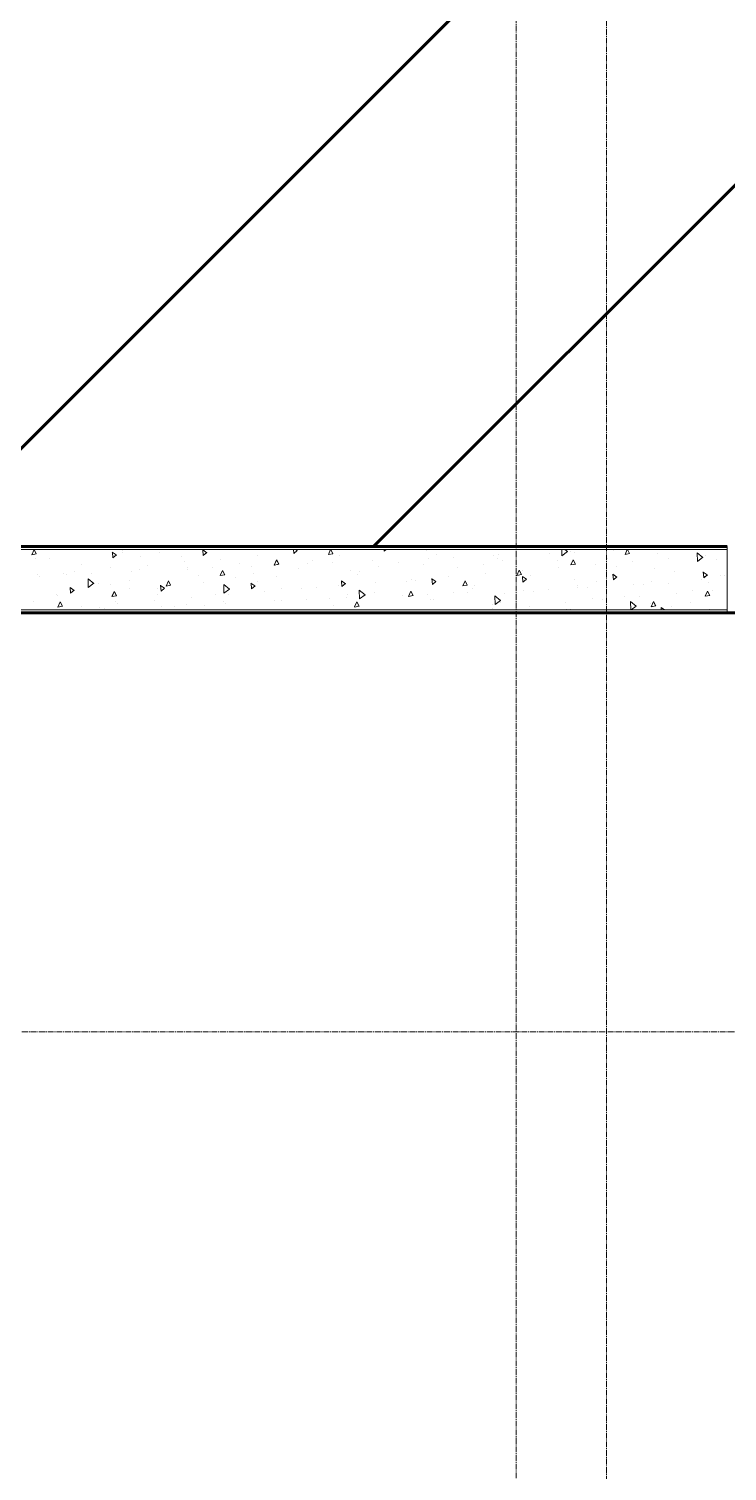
# Model space of a CAD drawing. Header units: millimetres. Extents: x 470010 to 1231400, y -134005 to 421770.
# Drawn here: x 677257 to 679574, y -73769 to -68983 of the extents above; entities that cross this region are included whole.
import ezdxf
from ezdxf.enums import TextEntityAlignment as Align

# ---------------------------------------------------------------- set-up
doc = ezdxf.new("R2010")
doc.units = ezdxf.units.MM
doc.linetypes.add('CENTER2', pattern=[28.575, 19.05, -3.175, 3.175, -3.175])
doc.layers.get('Defpoints').update_dxf_attribs({"color": 140})
for name, color, linetype, lineweight in [('0) шп потолок', 3, 'Continuous', 60), ('АР_Стены ПЕНОблок', 52, 'Continuous', 20), ('АР_Тонкая', 254, 'Continuous', 5), ('АР_Штриховка', 8, 'Continuous', 0)]:
    doc.layers.add(name, color=color, linetype=linetype, lineweight=lineweight)
doc.layers.add('РД_Оси_100', color=7, linetype='Continuous', lineweight=0, true_color=0x525252)
doc.styles.add('style1', font='ARIALN.TTF')

# ---------------------------------------------------------------- blocks, each defined once
blk = doc.blocks.new('СОШ_2200_АР_ОСИ_М100_28.05.24')
at = {"layer": 'РД_Оси_100', "color": 251, "linetype": 'CENTER2', "true_color": 0x636466}
blk.add_line((-5954.958, 21300), (29555, 21300), dxfattribs=at)
for points in [[(5849.555, 139938.679), (6000, 139538.679), (6000, -6194.559)], [(6300, -6195.83), (6300, 139538.679), (6450, 139938.679)]]:
    blk.add_lwpolyline(points, dxfattribs=at)
blk = doc.blocks.new('A$C9108343f')
at = {"layer": '0) шп потолок'}
for points in [[(13855, 29665), (7255, 29665), (7255, 33345), (15055.5, 33345)], [(14855, 26375), (14855, 29445), (7275, 29445), (7275, 20375), (14855, 20375), (14855, 25235)]]:
    blk.add_lwpolyline(points, dxfattribs=at)
at = {"layer": 'АР_Стены ПЕНОблок', "color": 18, "linetype": 'Continuous', "lineweight": 20, "true_color": 0x000000}
for p, q in [((13855, 29655), (7275, 29655)), ((13855, 29455), (13855, 29655)), ((7275, 29455), (13855, 29455))]:
    blk.add_line(p, q, dxfattribs=at)
at = {"layer": 'АР_Тонкая', "color": 18, "linetype": 'Continuous', "lineweight": 0, "true_color": 0x000000}
for p, q in [((13855, 29665), (7275, 29665)), ((7275, 29655), (13855, 29655)), ((13855, 29655), (13855, 29665)), ((13855, 29455), (7275, 29455)), ((7275, 29445), (13855, 29445)), ((13855, 29445), (13855, 29455))]:
    blk.add_line(p, q, dxfattribs=at)
at = {"layer": 'АР_Штриховка', "color": 18, "linetype": 'Continuous', "lineweight": 0, "true_color": 0x000000}
for p, q in [((11548, 29638), (11555.5, 29655)), ((11548, 29637.9), (11563, 29640.8)), ((11563, 29640.8), (11555.9, 29655)), ((11605.4, 29624.8), (11605.4, 29624.8)), ((11828.4, 29637.3), (11815, 29646.5)), ((11816.9, 29627.8), (11815.2, 29646.8)), ((11816.9, 29627.8), (11828.6, 29637.6)), ((11849, 29650.6), (11849, 29650.6)), ((11849.2, 29644.9), (11849.2, 29644.9)), ((11910.3, 29632.1), (11910.3, 29632.1)), ((11972.3, 29645.8), (11972.3, 29645.8)), ((12043.8, 29631.6), (12043.8, 29631.6)), ((12128.5, 29644.7), (12115.2, 29653.9)), ((12117, 29635.2), (12115.3, 29654.1)), ((12117, 29635.2), (12128.7, 29645)), ((12297.7, 29634.1), (12297.7, 29634.1)), ((12322.4, 29653.8), (12322.4, 29653.8)), ((12375.6, 29654.6), (12375.6, 29654.6)), ((12417.1, 29642.5), (12416, 29655)), ((12417.1, 29642.5), (12428.8, 29652.3)), ((12419.4, 29643.9), (12419.4, 29643.9)), ((12428.6, 29652.1), (12424.3, 29655)), ((12532.1, 29638.6), (12539.4, 29655)), ((12532.2, 29638.5), (12547.1, 29641.4)), ((12547.1, 29641.4), (12540.4, 29655)), ((12541.5, 29654.1), (12541.5, 29654.1)), ((12570.4, 29635.5), (12570.4, 29635.5)), ((12717.2, 29649.9), (12716.8, 29655)), ((12717.2, 29649.9), (12723.3, 29655)), ((12856.4, 29653.7), (12858.2, 29655)), ((12856.6, 29653.7), (12856.5, 29655)), ((12864.7, 29625.4), (12864.7, 29625.4)), ((12890.1, 29640.3), (12890.1, 29640.3)), ((12947.2, 29629), (12947.2, 29629)), ((13078.6, 29634.8), (13078.6, 29634.8)), ((13091.7, 29627), (13091.7, 29627)), ((13097.1, 29639.5), (13097.1, 29639.5)), ((13265.2, 29642.9), (13265.2, 29642.9)), ((13306.5, 29634.8), (13306, 29655)), ((13306.3, 29634.8), (13324.8, 29648.3)), ((13324.9, 29648.2), (13316.3, 29655)), ((13335.5, 29647.1), (13335.5, 29647.1)), ((13347.6, 29646.5), (13347.6, 29646.5)), ((13459, 29627.1), (13459, 29627.1)), ((13479.1, 29652.2), (13479.1, 29652.2)), ((13516.3, 29639.1), (13523.3, 29655)), ((13516.3, 29639), (13531.3, 29641.9)), ((13521, 29640.8), (13521, 29640.8)), ((13531.3, 29641.9), (13524.8, 29655)), ((13623.7, 29643.4), (13623.7, 29643.4)), ((13661.9, 29626), (13661.9, 29626)), ((13774.8, 29629.3), (13755.7, 29644.4)), ((13756.4, 29615.9), (13755.8, 29644.4)), ((13756.2, 29615.9), (13774.7, 29629.4)), ((13784, 29636.3), (13784, 29636.3)), ((11560.1, 29624.1), (11560.1, 29624.1)), ((11688.1, 29583.7), (11688.1, 29583.7)), ((11711.6, 29605.9), (11711.6, 29605.9)), ((11745.9, 29576.6), (11745.9, 29576.6)), ((11810.1, 29594), (11810.1, 29594)), ((11877.4, 29582.3), (11877.4, 29582.3)), ((11906.6, 29588.7), (11906.6, 29588.7)), ((11931.8, 29603.8), (11931.8, 29603.8)), ((12053.9, 29614), (12053.9, 29614)), ((12063.9, 29590.5), (12063.9, 29590.5)), ((12065.8, 29596.9), (12065.8, 29596.9)), ((12146.3, 29594.1), (12146.3, 29594.1)), ((12173.1, 29568.8), (12180.8, 29586.2)), ((12175.6, 29623.8), (12175.6, 29623.8)), ((12188.1, 29571.6), (12180.9, 29586.1)), ((12238.2, 29609.8), (12238.2, 29609.8)), ((12277.8, 29599.8), (12277.8, 29599.8)), ((12352.6, 29603.7), (12360.4, 29621.1)), ((12352.7, 29603.6), (12367.6, 29606.5)), ((12367.6, 29606.5), (12360.4, 29621)), ((12433.3, 29592.6), (12433.3, 29592.6)), ((12464.3, 29607.9), (12464.3, 29607.9)), ((12477.9, 29618.6), (12477.9, 29618.6)), ((12546.8, 29611.5), (12546.8, 29611.5)), ((12604.1, 29586.9), (12604.1, 29586.9)), ((12634.7, 29583.7), (12634.7, 29583.7)), ((12678.2, 29617.3), (12678.2, 29617.3)), ((12696.7, 29597.4), (12696.7, 29597.4)), ((12764.9, 29613.8), (12764.9, 29613.8)), ((12847.9, 29607), (12847.9, 29607)), ((12959.9, 29596.6), (12959.9, 29596.6)), ((13046.8, 29605.4), (13046.8, 29605.4)), ((13108.8, 29619.1), (13108.8, 29619.1)), ((13154.7, 29577.5), (13154.7, 29577.5)), ((13157.2, 29569.3), (13165, 29586.7)), ((13172.2, 29572.1), (13165, 29586.6)), ((13174.4, 29585.9), (13174.4, 29585.9)), ((13291.5, 29617.7), (13291.5, 29617.7)), ((13296.4, 29596.2), (13296.4, 29596.2)), ((13336.8, 29604.2), (13344.5, 29621.6)), ((13336.8, 29604.1), (13351.8, 29607)), ((13351.7, 29607), (13344.5, 29621.5)), ((13418.1, 29606), (13418.1, 29606)), ((13486.5, 29600.6), (13486.5, 29600.6)), ((13540.2, 29616.2), (13540.2, 29616.2)), ((13614.5, 29591.9), (13614.5, 29591.9)), ((13681.3, 29581.5), (13681.3, 29581.5)), ((13789.1, 29571.4), (13775.7, 29580.6)), ((13777.6, 29561.9), (13775.9, 29580.9)), ((13818.1, 29621.7), (13818.1, 29621.7)), ((11566.4, 29573.9), (11566.4, 29573.9)), ((11574.8, 29565.6), (11574.8, 29565.6)), ((11653.6, 29575.2), (11653.6, 29575.2)), ((11663.4, 29573), (11663.4, 29573)), ((11688.3, 29519.8), (11675, 29528.9)), ((11676.8, 29510.2), (11675.1, 29529.2)), ((11735.3, 29529.6), (11734.7, 29558.2)), ((11753.7, 29543), (11734.7, 29558.1)), ((11735.2, 29529.6), (11753.7, 29543.1)), ((11769.2, 29543.9), (11769.2, 29543.9)), ((11810.4, 29540.3), (11810.4, 29540.3)), ((11872.4, 29554), (11872.4, 29554)), ((11988.4, 29527.1), (11975.1, 29536.3)), ((11976.9, 29517.6), (11975.2, 29536.6)), ((11993.6, 29533.9), (12001.3, 29551.3)), ((11993.6, 29533.8), (12008.6, 29536.7)), ((12008.6, 29536.7), (12001.4, 29551.2)), ((12101.4, 29569.6), (12101.4, 29569.6)), ((12116.6, 29546.8), (12116.6, 29546.8)), ((12173.1, 29568.7), (12188.1, 29571.6)), ((12185.2, 29510.7), (12184.6, 29539.2)), ((12203.6, 29524.1), (12184.6, 29539.2)), ((12222.5, 29562), (12222.5, 29562)), ((12288.5, 29534.5), (12275.2, 29543.7)), ((12277, 29525), (12275.4, 29544)), ((12277, 29525), (12288.7, 29534.8)), ((12284.5, 29575.7), (12284.5, 29575.7)), ((12295.8, 29547.8), (12295.8, 29547.8)), ((12360.3, 29566.9), (12360.3, 29566.9)), ((12490.9, 29530.7), (12490.9, 29530.7)), ((12565.1, 29536), (12565.1, 29536)), ((12588.6, 29541.9), (12575.3, 29551.1)), ((12577.1, 29532.4), (12575.5, 29551.3)), ((12577.1, 29532.4), (12588.8, 29542.2)), ((12628, 29573.5), (12628, 29573.5)), ((12686.8, 29545.8), (12686.8, 29545.8)), ((12790.2, 29548.5), (12790.2, 29548.5)), ((12808.9, 29556.1), (12808.9, 29556.1)), ((12822.5, 29551.8), (12822.5, 29551.8)), ((12888.7, 29549.3), (12875.4, 29558.4)), ((12877.2, 29539.7), (12875.6, 29558.7)), ((12877.3, 29539.7), (12888.9, 29549.5)), ((12930.6, 29565.9), (12930.6, 29565.9)), ((12977.7, 29534.4), (12985.5, 29551.8)), ((12977.8, 29534.3), (12992.7, 29537.2)), ((12992.7, 29537.2), (12985.5, 29551.7)), ((13017.5, 29534.6), (13017.5, 29534.6)), ((13052.7, 29576.1), (13052.7, 29576.1)), ((13157.3, 29569.2), (13172.2, 29572.1)), ((13188.8, 29556.6), (13175.5, 29565.8)), ((13177.4, 29547.1), (13175.7, 29566.1)), ((13177.4, 29547.1), (13189, 29556.9)), ((13202.3, 29570.2), (13202.3, 29570.2)), ((13349.1, 29555.8), (13349.1, 29555.8)), ((13359, 29535.2), (13359, 29535.2)), ((13359.1, 29529), (13359.1, 29529)), ((13392.3, 29529.5), (13392.3, 29529.5)), ((13421, 29549), (13421, 29549)), ((13489, 29564), (13475.6, 29573.2)), ((13477.5, 29554.5), (13475.8, 29573.5)), ((13477.5, 29554.5), (13489.2, 29564.3)), ((13544.1, 29538.6), (13544.1, 29538.6)), ((13578.8, 29537.7), (13578.8, 29537.7)), ((13602.9, 29549), (13602.9, 29549)), ((13661.3, 29541.3), (13661.3, 29541.3)), ((13771.2, 29556.9), (13771.2, 29556.9)), ((13777.6, 29561.9), (13789.3, 29571.7)), ((13792.7, 29547), (13792.7, 29547)), ((13833.2, 29570.7), (13833.2, 29570.7)), ((13846.6, 29569.1), (13846.6, 29569.1)), ((11553.7, 29483.4), (11553.7, 29483.4)), ((11629, 29506.7), (11629, 29506.7)), ((11632.4, 29503.6), (11632.4, 29503.6)), ((11634.5, 29464.1), (11642.3, 29481.5)), ((11649.5, 29466.9), (11642.3, 29481.4)), ((11676.8, 29510.2), (11688.5, 29520)), ((11814.1, 29499), (11821.8, 29516.4)), ((11814.1, 29498.9), (11829.1, 29501.8)), ((11829, 29501.8), (11821.8, 29516.3)), ((11826.8, 29481.9), (11826.8, 29481.9)), ((11872.8, 29526.8), (11872.8, 29526.8)), ((11955.4, 29485.7), (11955.4, 29485.7)), ((11964.2, 29526.7), (11964.2, 29526.7)), ((11965.9, 29505.1), (11965.9, 29505.1)), ((11976.9, 29517.6), (11988.6, 29527.4)), ((12077.5, 29496), (12077.5, 29496)), ((12159, 29507.6), (12159, 29507.6)), ((12184.6, 29483.9), (12184.6, 29483.9)), ((12185.1, 29510.7), (12203.6, 29524.2)), ((12199.2, 29505.7), (12199.2, 29505.7)), ((12321.3, 29516), (12321.3, 29516)), ((12353.4, 29485.9), (12353.4, 29485.9)), ((12377.5, 29485.2), (12377.5, 29485.2)), ((12378, 29526.8), (12378, 29526.8)), ((12443, 29525.8), (12443, 29525.8)), ((12460, 29488.8), (12460, 29488.8)), ((12534.7, 29491.8), (12534.7, 29491.8)), ((12591.5, 29494.6), (12591.5, 29494.6)), ((12596.7, 29505.6), (12596.7, 29505.6)), ((12618.7, 29464.6), (12626.4, 29482)), ((12633.7, 29467.4), (12626.5, 29481.9)), ((12653.5, 29505.2), (12634.5, 29520.3)), ((12635.1, 29491.8), (12634.6, 29520.3)), ((12635, 29491.8), (12653.5, 29505.3)), ((12685.6, 29511.6), (12685.6, 29511.6)), ((12778, 29502.7), (12778, 29502.7)), ((12798.2, 29499.5), (12805.9, 29516.9)), ((12798.2, 29499.4), (12813.2, 29502.3)), ((12813.2, 29502.3), (12806, 29516.8)), ((12860.4, 29506.3), (12860.4, 29506.3)), ((12871.5, 29488.9), (12871.5, 29488.9)), ((12880.1, 29489.8), (12880.1, 29489.8)), ((12946.9, 29513.5), (12946.9, 29513.5)), ((12991.9, 29512), (12991.9, 29512)), ((13008.9, 29527.3), (13008.9, 29527.3)), ((13103.5, 29486.3), (13084.4, 29501.3)), ((13085, 29472.8), (13084.5, 29501.4)), ((13084.9, 29472.9), (13103.4, 29486.4)), ((13115.3, 29508.9), (13115.3, 29508.9)), ((13178.4, 29520.2), (13178.4, 29520.2)), ((13212.3, 29515.5), (13212.3, 29515.5)), ((13260.9, 29523.8), (13260.9, 29523.8)), ((13406.7, 29493.8), (13406.7, 29493.8)), ((13441.7, 29487.9), (13441.7, 29487.9)), ((13514.5, 29500), (13514.5, 29500)), ((13553.4, 29467.4), (13534.3, 29482.4)), ((13534.9, 29455), (13534.4, 29482.5)), ((13563.8, 29498.2), (13563.8, 29498.2)), ((13602.8, 29465.2), (13610.6, 29482.6)), ((13617.8, 29468), (13610.6, 29482.5)), ((13685.5, 29507.9), (13685.5, 29507.9)), ((13738.9, 29519.5), (13738.9, 29519.5)), ((13782.3, 29500.1), (13790.1, 29517.5)), ((13782.4, 29500), (13797.3, 29502.9)), ((13797.3, 29502.9), (13790.1, 29517.4)), ((13807.6, 29518.2), (13807.6, 29518.2)), ((11589.9, 29455.9), (11589.9, 29455.9)), ((11634.6, 29464), (11649.5, 29466.9)), ((11711.6, 29465.6), (11711.6, 29465.6)), ((11772.4, 29462.2), (11772.4, 29462.2)), ((11790.6, 29459.6), (11790.6, 29459.6)), ((11833.7, 29475.9), (11833.7, 29475.9)), ((11977.1, 29467.7), (11977.1, 29467.7)), ((12021.8, 29464.7), (12021.8, 29464.7)), ((12059.6, 29471.3), (12059.6, 29471.3)), ((12122.6, 29470.1), (12122.6, 29470.1)), ((12191, 29477.1), (12191, 29477.1)), ((12548.5, 29468.7), (12548.5, 29468.7)), ((12618.7, 29464.5), (12633.7, 29467.4)), ((12627.7, 29468.8), (12627.7, 29468.8)), ((12690.2, 29456.6), (12690.2, 29456.6)), ((13075.1, 29472.6), (13075.1, 29472.6)), ((13076.2, 29458.1), (13076.2, 29458.1)), ((13102.4, 29478.3), (13102.4, 29478.3)), ((13197.9, 29467.8), (13197.9, 29467.8)), ((13320, 29478.1), (13320, 29478.1)), ((13321.1, 29457.1), (13321.1, 29457.1)), ((13336.5, 29455), (13335.5, 29455.6)), ((13335.8, 29455), (13335.7, 29455.9)), ((13536.3, 29455), (13553.3, 29467.4)), ((13601.7, 29476.6), (13601.7, 29476.6)), ((13602.9, 29465.1), (13617.8, 29468)), ((13647.3, 29455), (13635.6, 29463)), ((13636.6, 29455), (13635.8, 29463.3)), ((13671.3, 29465.1), (13671.3, 29465.1)), ((13733.3, 29478.8), (13733.3, 29478.8)), ((13796.5, 29457.5), (13796.5, 29457.5))]:
    blk.add_line(p, q, dxfattribs=at)
at = {"layer": 'РД_Оси_100'}
blk.add_blockref('СОШ_2200_АР_ОСИ_М100_28.05.24', (7155, 6755), dxfattribs=at)
at = {"layer": 'Defpoints', "color": 18, "true_color": 0x000000, "style": 'style1'}
for p in [(143949.3, 316089.1), (143975, 281639.5), (143890.4, 273244.7), (143840, 264276.8), (143967.8, 254892.4), (12252, 104178.1), (12382.6, 96023.1)]:
    blk.add_attdef('АР-ПОМЕЩЕНИЕ:НАИМЕНОВАНИЕ', text='', height=100, dxfattribs=at).set_placement(p, align=Align.MIDDLE)
at = {"layer": 'Defpoints', "color": 18, "true_color": 0x000000, "style": 'style1', "flags": 8}
for p in [(143951.3, 279099.1), (143848.3, 269251.1), (143875.3, 260094.2), (144049.7, 250824.7), (163419.3, 238153.4), (155897.5, 237966), (183037.2, 237966), (143342.9, 237876.2)]:
    blk.add_attdef('АР-ПОМЕЩЕНИЕ:НАИМЕНОВАНИЕ', text='', height=100, dxfattribs=at).set_placement(p, align=Align.MIDDLE)

msp = doc.modelspace()

# ---------------------------------------------------------------- hatches: boundary and pattern name
at = {"layer": '0) шп потолок'}
h = msp.add_hatch(dxfattribs=at)
h.set_pattern_fill('ANSI31', color=3, scale=333)
h.paths.add_polyline_path([(700363.966, -68211.242), (700363.966, -67611.242), (699673.57, -67611.242), (699673.57, -67311.242), (695193.57, -67311.242), (695193.57, -68210.434), (694903.511, -68210.544), (693273.563, -68211.166), (693073.563, -68211.242), (692873.57, -68211.242), (691173.57, -68211.242), (684173.57, -68211.242), (684173.57, -68011.242), (684173.57, -65811.242), (684173.57, -65611.242), (684173.57, -64311.242), (684173.57, -59911.242), (684823.57, -59911.242), (684823.57, -59691.242), (685063.57, -59691.242), (685063.57, -57531.242), (684493.57, -57531.242), (684493.57, -54921.242), (681503.566, -54921.242), (681503.566, -57531.242), (680783.57, -57531.242), (680783.57, -58211.242), (680783.57, -58511.242), (680783.57, -61411.242), (680783.57, -61911.242), (680783.57, -62811.242), (680783.57, -66801.242), (680773.57, -67021.242), (679573.57, -67021.242), (672993.57, -67021.242), (672993.57, -67611.257), (672973.57, -67597.767), (672973.57, -70161.242), (672993.57, -70161.242), (672993.57, -70351.242), (673213.57, -70351.242), (673213.57, -70701.242), (679573.57, -70701.242), (679573.57, -70421.242), (680773.57, -70421.242), (680774.132, -70421.242), (680774.132, -70734.234), (680773.57, -70734.796), (680773.57, -72201.242), (682173.57, -72201.242), (684173.57, -72201.242), (684173.57, -72168.693), (698794.179, -72168.693), (698794.179, -71911.242), (699673.57, -71911.242), (699673.57, -71911.242), (700363.966, -71911.242)])
h.paths.add_polyline_path([(684404.826, -59899.073), (684791.115, -59899.073), (684791.115, -59598.459), (684404.826, -59598.459)], flags=24)

# ---------------------------------------------------------------- linework, layer by layer
for points in [[(679573.57, -70701.242), (672973.57, -70701.242), (672973.57, -67021.242), (680774.132, -67021.242)], [(680573.57, -73991.242), (680573.57, -70921.242), (672993.57, -70921.242), (672993.57, -79991.242), (680573.57, -79991.242), (680573.57, -75131.242)]]:
    msp.add_lwpolyline(points, dxfattribs=at)
at = {"layer": 'АР_Стены ПЕНОблок', "color": 18, "linetype": 'Continuous', "lineweight": 20, "true_color": 0x000000}
for p, q in [((679573.57, -70711.242), (672993.57, -70711.242)), ((679573.57, -70911.242), (679573.57, -70711.242)), ((672993.57, -70911.242), (679573.57, -70911.242))]:
    msp.add_line(p, q, dxfattribs=at)
at = {"layer": 'АР_Тонкая', "color": 18, "linetype": 'Continuous', "lineweight": 0, "true_color": 0x000000}
for p, q in [((679573.57, -70701.242), (672993.57, -70701.242)), ((672993.57, -70711.242), (679573.57, -70711.242)), ((679573.57, -70711.242), (679573.57, -70701.242)), ((679573.57, -70911.242), (672993.57, -70911.242)), ((672993.57, -70921.242), (679573.57, -70921.242)), ((679573.57, -70921.242), (679573.57, -70911.242))]:
    msp.add_line(p, q, dxfattribs=at)
at = {"layer": 'АР_Штриховка', "color": 18, "linetype": 'Continuous', "lineweight": 0, "true_color": 0x000000}
for p, q in [((677266.605, -70728.199), (677274.155, -70711.242)), ((677266.644, -70728.302), (677281.604, -70725.394)), ((677281.602, -70725.394), (677274.561, -70711.242)), ((677546.994, -70728.93), (677533.659, -70719.749)), ((677535.502, -70738.449), (677533.842, -70719.471)), ((677535.506, -70738.454), (677547.181, -70728.658)), ((677847.106, -70721.554), (677833.771, -70712.373)), ((677835.615, -70731.072), (677833.955, -70712.094)), ((677835.619, -70731.077), (677847.294, -70721.281)), ((678135.728, -70723.695), (678134.639, -70711.242)), ((678135.733, -70723.701), (678147.407, -70713.905)), ((678147.219, -70714.179), (678142.953, -70711.242)), ((678250.745, -70727.665), (678258.057, -70711.242)), ((678250.784, -70727.767), (678265.744, -70724.859)), ((678265.742, -70724.859), (678258.967, -70711.242)), ((678435.841, -70716.319), (678435.397, -70711.242)), ((678435.846, -70716.324), (678441.902, -70711.242)), ((678575.048, -70712.496), (678576.763, -70711.242)), ((678575.163, -70712.538), (678575.136, -70711.242)), ((679025.07, -70731.458), (679024.652, -70711.242)), ((679024.955, -70731.416), (679043.405, -70717.92)), ((679043.477, -70718.018), (679034.917, -70711.242)), ((679234.885, -70727.131), (679241.959, -70711.242)), ((679234.923, -70727.233), (679249.883, -70724.325)), ((679249.882, -70724.325), (679243.373, -70711.242)), ((679493.384, -70736.938), (679474.342, -70721.865)), ((679474.977, -70750.378), (679474.387, -70721.809)), ((677891.705, -70797.455), (677899.453, -70780.052)), ((677906.702, -70794.65), (677899.49, -70780.155)), ((678071.225, -70762.56), (678078.973, -70745.157)), ((678071.264, -70762.662), (678086.224, -70759.754)), ((678086.222, -70759.754), (678079.01, -70745.259)), ((678875.845, -70796.921), (678883.593, -70779.518)), ((678890.842, -70794.115), (678883.63, -70779.62)), ((679055.365, -70762.026), (679063.113, -70744.623)), ((679055.403, -70762.128), (679070.363, -70759.22)), ((679070.362, -70759.22), (679063.15, -70744.725)), ((679474.861, -70750.336), (679493.312, -70736.84)), ((677472.346, -70823.21), (677453.305, -70808.137)), ((677453.939, -70836.651), (677453.348, -70808.082)), ((677453.825, -70836.611), (677472.276, -70823.114)), ((677707.012, -70839.107), (677693.677, -70829.926)), ((677695.52, -70848.625), (677693.86, -70829.648)), ((677712.185, -70832.35), (677719.934, -70814.947)), ((677712.224, -70832.453), (677727.184, -70829.545)), ((677727.182, -70829.545), (677719.97, -70815.05)), ((677891.744, -70797.557), (677906.704, -70794.649)), ((677922.253, -70842.13), (677903.212, -70827.058)), ((677903.846, -70855.571), (677903.255, -70827.002)), ((678007.124, -70831.732), (677993.789, -70822.55)), ((677995.633, -70841.249), (677993.973, -70822.271)), ((678307.237, -70824.356), (678293.902, -70815.175)), ((678295.746, -70833.872), (678294.086, -70814.894)), ((678295.751, -70833.877), (678307.426, -70824.081)), ((678607.349, -70816.98), (678594.014, -70807.799)), ((678595.86, -70826.495), (678594.199, -70807.518)), ((678595.864, -70826.501), (678607.539, -70816.705)), ((678696.325, -70831.816), (678704.073, -70814.413)), ((678696.363, -70831.918), (678711.323, -70829.01)), ((678711.322, -70829.01), (678704.11, -70814.515)), ((678875.883, -70797.023), (678890.843, -70794.115)), ((678907.462, -70809.605), (678894.127, -70800.423)), ((678895.973, -70819.119), (678894.312, -70800.141)), ((678895.977, -70819.124), (678907.652, -70809.328)), ((679207.574, -70802.229), (679194.239, -70793.047)), ((679196.086, -70811.742), (679194.425, -70792.765)), ((679196.09, -70811.747), (679207.765, -70801.951)), ((679507.687, -70794.853), (679494.352, -70785.672)), ((679496.199, -70804.365), (679494.539, -70785.388)), ((679496.203, -70804.371), (679507.878, -70794.575)), ((677406.899, -70846.483), (677393.564, -70837.302)), ((677395.407, -70856.002), (677393.747, -70837.024)), ((677395.412, -70856.007), (677407.086, -70846.211)), ((677532.665, -70867.246), (677540.414, -70849.843)), ((677532.704, -70867.348), (677547.664, -70864.44)), ((677547.662, -70864.44), (677540.45, -70849.945)), ((677695.525, -70848.631), (677707.199, -70838.835)), ((677903.732, -70855.53), (677922.183, -70842.034)), ((677995.638, -70841.254), (678007.312, -70831.458)), ((678372.16, -70861.051), (678353.118, -70845.978)), ((678353.753, -70874.491), (678353.162, -70845.922)), ((678353.638, -70874.45), (678372.089, -70860.954)), ((678516.805, -70866.711), (678524.553, -70849.308)), ((678516.843, -70866.813), (678531.803, -70863.905)), ((678531.802, -70863.905), (678524.59, -70849.41)), ((678822.067, -70879.971), (678803.025, -70864.898)), ((678803.66, -70893.411), (678803.07, -70864.842)), ((679500.945, -70866.177), (679508.693, -70848.774)), ((679500.983, -70866.279), (679515.943, -70863.371)), ((679515.942, -70863.371), (679508.73, -70848.876)), ((677353.145, -70902.141), (677360.894, -70884.738)), ((677353.184, -70902.243), (677368.144, -70899.335)), ((677368.142, -70899.335), (677360.93, -70884.84)), ((678337.285, -70901.606), (678345.033, -70884.203)), ((678337.323, -70901.708), (678352.283, -70898.8)), ((678352.282, -70898.801), (678345.07, -70884.305)), ((678803.545, -70893.37), (678821.995, -70879.874)), ((679055.077, -70911.242), (679054.145, -70910.6)), ((679054.412, -70911.242), (679054.331, -70910.318)), ((679271.974, -70898.891), (679252.932, -70883.818)), ((679253.545, -70911.242), (679252.977, -70883.762)), ((679254.883, -70911.242), (679271.902, -70898.793)), ((679321.425, -70901.072), (679329.173, -70883.669)), ((679321.463, -70901.174), (679336.423, -70898.266)), ((679336.422, -70898.266), (679329.21, -70883.771)), ((679365.902, -70911.242), (679354.257, -70903.225)), ((679355.17, -70911.242), (679354.444, -70902.941))]:
    msp.add_line(p, q, dxfattribs=at)

# ---------------------------------------------------------------- block references
msp.add_blockref('A$C9108343f', (665718.612, -100366.242))
at = {"layer": 'РД_Оси_100'}
msp.add_blockref('СОШ_2200_АР_ОСИ_М100_28.05.24', (672873.57, -93611.242), dxfattribs=at)

doc.saveas('drawing.dxf')
